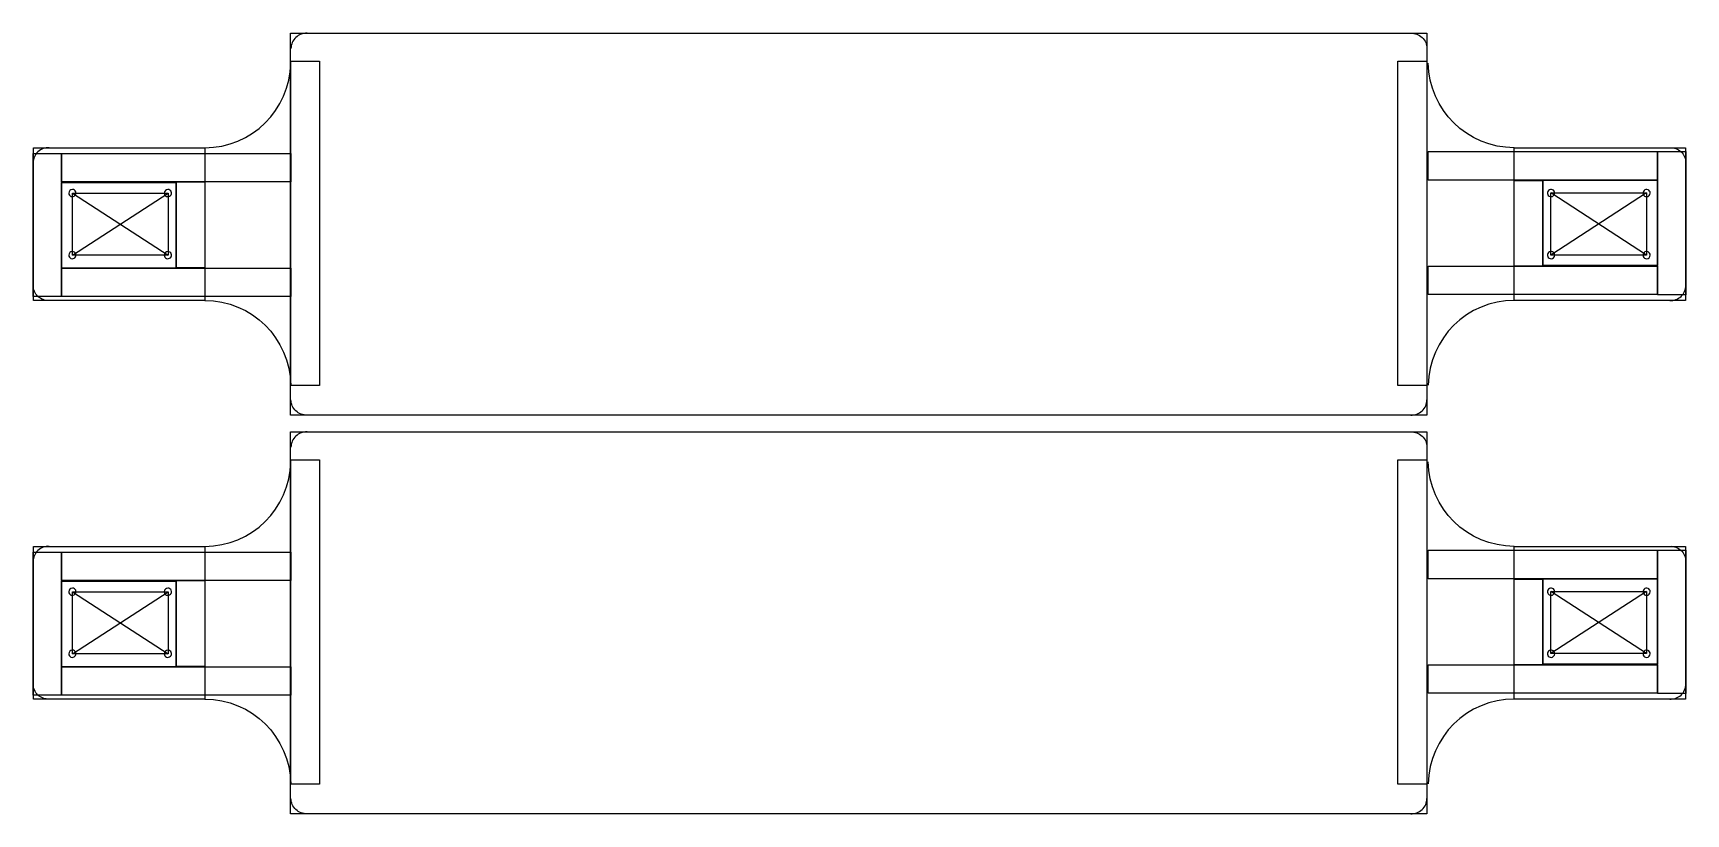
# Model space of a CAD drawing. Extents: x 10 to 1109, y 75 to 595.
import ezdxf

# ---------------------------------------------------------------- set-up
doc = ezdxf.new("R2010")
doc.units = 0
doc.layers.add('Layer_1', color=7, linetype='CONTINUOUS')

msp = doc.modelspace()

# ---------------------------------------------------------------- linework, layer by layer
at = {"layer": 'Layer_1', "color": 7}
for p, q in [((181.16434, 340.64051), (181.16434, 594.62002)), ((181.16434, 594.62002), (936.52933, 594.62002)), ((936.52933, 594.62002), (936.52933, 340.64051)), ((181.25299, 576.057911), (200.405477, 576.057911)), ((181.25299, 360.309421), (181.25299, 576.057911)), ((200.405477, 576.057911), (200.405477, 360.309421)), ((917.32576, 576.057911), (936.478247, 576.057911)), ((917.32576, 360.309421), (917.32576, 576.057911)), ((936.478247, 576.057911), (936.478247, 360.309421)), ((10.238928, 416.87666), (10.238928, 518.38379)), ((10.238928, 518.38379), (124.192068, 518.38379)), ((124.192068, 518.38379), (124.192068, 416.87666)), ((994.58489, 416.87665), (994.58489, 518.38378)), ((994.58489, 518.38378), (1108.53803, 518.38378)), ((1108.53803, 518.38378), (1108.53803, 416.87665)), ((10.019295, 419.45094), (10.019295, 514.60085)), ((10.019295, 514.60085), (28.969631, 514.60085)), ((28.969631, 514.60085), (28.969631, 419.45094)), ((28.96979, 495.642565), (28.96979, 514.56604)), ((28.96979, 514.56604), (181.24326, 514.56604)), ((181.24326, 514.56604), (181.24326, 495.642565)), ((937.53377, 496.88606), (937.53377, 515.809535)), ((937.53377, 515.809535), (1089.80724, 515.809535)), ((1089.80724, 515.809535), (1089.80724, 496.88606)), ((1089.80743, 515.80957), (1108.757766, 515.80957)), ((1089.80743, 420.65966), (1089.80743, 515.80957)), ((1108.757766, 515.80957), (1108.757766, 420.65966)), ((28.953649, 438.3722), (28.953649, 495.281719)), ((28.953649, 495.281719), (105.167165, 495.281719)), ((181.24326, 495.642565), (28.96979, 495.642565)), ((105.140741, 438.565), (105.140741, 495.637437)), ((105.140741, 495.637437), (124.11318, 495.637437)), ((105.167165, 495.281719), (105.167165, 438.3722)), ((124.11318, 495.637437), (124.11318, 438.565)), ((1089.80724, 496.88606), (937.53377, 496.88606)), ((994.66384, 496.69549), (1013.636279, 496.69549)), ((994.66384, 439.623053), (994.66384, 496.69549)), ((1013.609814, 439.978741), (1013.609814, 496.88826)), ((1013.609814, 496.88826), (1089.82333, 496.88826)), ((1013.636279, 496.69549), (1013.636279, 439.623053)), ((1089.82333, 496.88826), (1089.82333, 439.978741)), ((33.726623, 488.26745), (33.726623, 488.26745)), ((36.24759, 446.91545), (99.74758, 488.19045)), ((36.24759, 488.19045), (99.74758, 446.91545)), ((36.247595, 446.91548), (36.247595, 488.190482)), ((36.247595, 488.190482), (99.747595, 488.190482)), ((97.226688, 488.26745), (97.226688, 488.26745)), ((99.747595, 488.190482), (99.747595, 446.91548)), ((1019.02923, 447.069968), (1019.02923, 488.34497)), ((1019.02923, 488.34497), (1082.52923, 488.34497)), ((1082.52933, 488.34497), (1019.02933, 447.06997)), ((1082.52933, 447.06997), (1019.02933, 488.34497)), ((1021.55033, 488.26745), (1021.55033, 488.26745)), ((1082.52923, 488.34497), (1082.52923, 447.069968)), ((1085.05033, 488.26745), (1085.05033, 488.26745)), ((33.726623, 446.99299), (33.726623, 446.99299)), ((99.747595, 446.91548), (36.247595, 446.91548)), ((97.226688, 446.99299), (97.226688, 446.99299)), ((937.53371, 420.69441), (937.53371, 439.617885)), ((937.53371, 439.617885), (1089.80718, 439.617885)), ((1013.636279, 439.623053), (994.66384, 439.623053)), ((1089.82333, 439.978741), (1013.609814, 439.978741)), ((1082.52923, 447.069968), (1019.02923, 447.069968)), ((1021.55033, 446.99299), (1021.55033, 446.99299)), ((1085.05033, 446.99299), (1085.05033, 446.99299)), ((1089.80718, 439.617885), (1089.80718, 420.69441)), ((105.167165, 438.3722), (28.953649, 438.3722)), ((28.96963, 419.450925), (28.96963, 438.3744)), ((28.96963, 438.3744), (181.2431, 438.3744)), ((124.11318, 438.565), (105.140741, 438.565)), ((181.2431, 438.3744), (181.2431, 419.450925)), ((28.969631, 419.45094), (10.019295, 419.45094)), ((181.2431, 419.450925), (28.96963, 419.450925)), ((1089.80718, 420.69441), (937.53371, 420.69441)), ((1108.757766, 420.65966), (1089.80743, 420.65966)), ((124.192068, 416.87666), (10.238928, 416.87666)), ((1108.53803, 416.87665), (994.58489, 416.87665)), ((200.405477, 360.309421), (181.25299, 360.309421)), ((936.478247, 360.309421), (917.32576, 360.309421)), ((936.52933, 340.64051), (181.16434, 340.64051)), ((181.16434, 75.52771), (181.16434, 329.50722)), ((181.16434, 329.50722), (936.52933, 329.50722)), ((936.52933, 329.50722), (936.52933, 75.52771)), ((181.25299, 310.945111), (200.405477, 310.945111)), ((181.25299, 95.196621), (181.25299, 310.945111)), ((200.405477, 310.945111), (200.405477, 95.196621)), ((917.32576, 310.945111), (936.478247, 310.945111)), ((917.32576, 95.196621), (917.32576, 310.945111)), ((936.478247, 310.945111), (936.478247, 95.196621)), ((10.238928, 151.76386), (10.238928, 253.27099)), ((10.238928, 253.27099), (124.192068, 253.27099)), ((124.192068, 253.27099), (124.192068, 151.76386)), ((994.58489, 151.76385), (994.58489, 253.27098)), ((994.58489, 253.27098), (1108.53803, 253.27098)), ((1108.53803, 253.27098), (1108.53803, 151.76385)), ((10.019295, 154.33814), (10.019295, 249.48805)), ((10.019295, 249.48805), (28.969631, 249.48805)), ((28.969631, 249.48805), (28.969631, 154.33814)), ((28.96979, 230.529765), (28.96979, 249.45324)), ((28.96979, 249.45324), (181.24326, 249.45324)), ((181.24326, 249.45324), (181.24326, 230.529765)), ((937.53377, 231.77326), (937.53377, 250.696735)), ((937.53377, 250.696735), (1089.80724, 250.696735)), ((1089.80724, 250.696735), (1089.80724, 231.77326)), ((1089.80743, 250.69677), (1108.757766, 250.69677)), ((1089.80743, 155.54686), (1089.80743, 250.69677)), ((1108.757766, 250.69677), (1108.757766, 155.54686)), ((1089.80724, 231.77326), (937.53377, 231.77326)), ((994.66384, 231.58269), (1013.636279, 231.58269)), ((994.66384, 174.510253), (994.66384, 231.58269)), ((1013.609814, 174.865941), (1013.609814, 231.77546)), ((1013.609814, 231.77546), (1089.82333, 231.77546)), ((1013.636279, 231.58269), (1013.636279, 174.510253)), ((1089.82333, 231.77546), (1089.82333, 174.865941)), ((28.953649, 173.2594), (28.953649, 230.168919)), ((28.953649, 230.168919), (105.167165, 230.168919)), ((181.24326, 230.529765), (28.96979, 230.529765)), ((33.726623, 223.15465), (33.726623, 223.15465)), ((36.24759, 181.80265), (99.74758, 223.07765)), ((36.24759, 223.07765), (99.74758, 181.80265)), ((36.247595, 181.80268), (36.247595, 223.077682)), ((36.247595, 223.077682), (99.747595, 223.077682)), ((97.226688, 223.15465), (97.226688, 223.15465)), ((99.747595, 223.077682), (99.747595, 181.80268)), ((105.140741, 173.4522), (105.140741, 230.524637)), ((105.140741, 230.524637), (124.11318, 230.524637)), ((105.167165, 230.168919), (105.167165, 173.2594)), ((124.11318, 230.524637), (124.11318, 173.4522)), ((1019.02923, 181.957168), (1019.02923, 223.23217)), ((1019.02923, 223.23217), (1082.52923, 223.23217)), ((1082.52933, 223.23217), (1019.02933, 181.95717)), ((1082.52933, 181.95717), (1019.02933, 223.23217)), ((1021.55033, 223.15465), (1021.55033, 223.15465)), ((1082.52923, 223.23217), (1082.52923, 181.957168)), ((1085.05033, 223.15465), (1085.05033, 223.15465)), ((33.726623, 181.88019), (33.726623, 181.88019)), ((99.747595, 181.80268), (36.247595, 181.80268)), ((97.226688, 181.88019), (97.226688, 181.88019)), ((1082.52923, 181.957168), (1019.02923, 181.957168)), ((1021.55033, 181.88019), (1021.55033, 181.88019)), ((1085.05033, 181.88019), (1085.05033, 181.88019)), ((105.167165, 173.2594), (28.953649, 173.2594)), ((28.96963, 154.338125), (28.96963, 173.2616)), ((28.96963, 173.2616), (181.2431, 173.2616)), ((124.11318, 173.4522), (105.140741, 173.4522)), ((181.2431, 173.2616), (181.2431, 154.338125)), ((937.53371, 155.58161), (937.53371, 174.505085)), ((937.53371, 174.505085), (1089.80718, 174.505085)), ((1013.636279, 174.510253), (994.66384, 174.510253)), ((1089.82333, 174.865941), (1013.609814, 174.865941)), ((1089.80718, 174.505085), (1089.80718, 155.58161)), ((28.969631, 154.33814), (10.019295, 154.33814)), ((181.2431, 154.338125), (28.96963, 154.338125)), ((1089.80718, 155.58161), (937.53371, 155.58161)), ((1108.757766, 155.54686), (1089.80743, 155.54686)), ((124.192068, 151.76386), (10.238928, 151.76386)), ((1108.53803, 151.76385), (994.58489, 151.76385)), ((200.405477, 95.196621), (181.25299, 95.196621)), ((936.478247, 95.196621), (917.32576, 95.196621)), ((936.52933, 75.52771), (181.16434, 75.52771))]:
    msp.add_line(p, q, dxfattribs=at)
for points in [[(192.22563, 594.506589), (189.438238, 594.679758), (186.702468, 593.697911), (184.66131, 591.791811)], [(925.85251, 594.506589), (928.639906, 594.679761), (931.37568, 593.697913), (933.41684, 591.791811)], [(184.66131, 591.791811), (182.620152, 589.885711), (181.453607, 587.223448), (181.43585, 584.430738)], [(933.41684, 591.791811), (935.457998, 589.885711), (936.624543, 587.223448), (936.6423, 584.430738)], [(124.192066, 518.383791), (155.402218, 518.477654), (180.800823, 543.524853), (181.329477, 574.73067)], [(994.584725, 518.383759), (963.374574, 518.477624), (937.975971, 543.524822), (937.447317, 574.730637)], [(20.775714, 518.43017), (17.988321, 518.603339), (15.25255, 517.621491), (13.211392, 515.71539)], [(1098.00133, 518.43025), (1100.788716, 518.603413), (1103.524477, 517.621565), (1105.56563, 515.71547)], [(13.211392, 515.71539), (11.170234, 513.80929), (10.00369, 511.147029), (9.985932, 508.35432)], [(1105.56563, 515.71547), (1107.606802, 513.809377), (1108.773362, 511.147115), (1108.79113, 508.3544)], [(34.429567, 489.964506), (33.979479, 489.514419), (33.726623, 488.90397), (33.726623, 488.26745)], [(33.726623, 488.26745), (33.726623, 487.296741), (34.311364, 486.421613), (35.208183, 486.050139)], [(36.126623, 490.66745), (35.490103, 490.66745), (34.879654, 490.414594), (34.429567, 489.964506)], [(35.208183, 486.050139), (36.105001, 485.678665), (37.137284, 485.883998), (37.823679, 486.570394)], [(38.343934, 489.18589), (37.97246, 490.082709), (37.097332, 490.66745), (36.126623, 490.66745)], [(37.823679, 486.570394), (38.510075, 487.256789), (38.715408, 488.289072), (38.343934, 489.18589)], [(97.929632, 489.964506), (97.479544, 489.514419), (97.226688, 488.90397), (97.226688, 488.26745)], [(97.226688, 488.26745), (97.226688, 487.296741), (97.811429, 486.421613), (98.708248, 486.050139)], [(99.626688, 490.66745), (98.990168, 490.66745), (98.379719, 490.414594), (97.929632, 489.964506)], [(98.708248, 486.050139), (99.605066, 485.678665), (100.637349, 485.883998), (101.323744, 486.570394)], [(101.843999, 489.18589), (101.472525, 490.082709), (100.597397, 490.66745), (99.626688, 490.66745)], [(101.323744, 486.570394), (102.01014, 487.256789), (102.215473, 488.289072), (101.843999, 489.18589)], [(1017.453274, 489.964506), (1016.766878, 489.278111), (1016.561545, 488.245828), (1016.933019, 487.34901)], [(1016.933019, 487.34901), (1017.304493, 486.452191), (1018.179621, 485.86745), (1019.15033, 485.86745)], [(1020.06877, 490.484761), (1019.171952, 490.856235), (1018.139669, 490.650902), (1017.453274, 489.964506)], [(1019.15033, 485.86745), (1019.78685, 485.86745), (1020.397299, 486.120306), (1020.847386, 486.570394)], [(1021.55033, 488.26745), (1021.55033, 489.238159), (1020.965589, 490.113287), (1020.06877, 490.484761)], [(1020.847386, 486.570394), (1021.297474, 487.020481), (1021.55033, 487.63093), (1021.55033, 488.26745)], [(1080.953274, 489.964506), (1080.266878, 489.278111), (1080.061545, 488.245828), (1080.433019, 487.34901)], [(1080.433019, 487.34901), (1080.804493, 486.452191), (1081.679621, 485.86745), (1082.65033, 485.86745)], [(1083.56877, 490.484761), (1082.671952, 490.856235), (1081.639669, 490.650902), (1080.953274, 489.964506)], [(1082.65033, 485.86745), (1083.28685, 485.86745), (1083.897299, 486.120306), (1084.347386, 486.570394)], [(1085.05033, 488.26745), (1085.05033, 489.238159), (1084.465589, 490.113287), (1083.56877, 490.484761)], [(1084.347386, 486.570394), (1084.797474, 487.020481), (1085.05033, 487.63093), (1085.05033, 488.26745)], [(34.429567, 448.690046), (33.979479, 448.239959), (33.726623, 447.62951), (33.726623, 446.99299)], [(33.726623, 446.99299), (33.726623, 446.022281), (34.311364, 445.147153), (35.208183, 444.775679)], [(36.126623, 449.39299), (35.490103, 449.39299), (34.879654, 449.140134), (34.429567, 448.690046)], [(35.208183, 444.775679), (36.105001, 444.404205), (37.137284, 444.609538), (37.823679, 445.295934)], [(38.343934, 447.91143), (37.97246, 448.808249), (37.097332, 449.39299), (36.126623, 449.39299)], [(37.823679, 445.295934), (38.510075, 445.982329), (38.715408, 447.014612), (38.343934, 447.91143)], [(97.929632, 448.690046), (97.479544, 448.239959), (97.226688, 447.62951), (97.226688, 446.99299)], [(97.226688, 446.99299), (97.226688, 446.022281), (97.811429, 445.147153), (98.708248, 444.775679)], [(99.626688, 449.39299), (98.990168, 449.39299), (98.379719, 449.140134), (97.929632, 448.690046)], [(98.708248, 444.775679), (99.605066, 444.404205), (100.637349, 444.609538), (101.323744, 445.295934)], [(101.843999, 447.91143), (101.472525, 448.808249), (100.597397, 449.39299), (99.626688, 449.39299)], [(101.323744, 445.295934), (102.01014, 445.982329), (102.215473, 447.014612), (101.843999, 447.91143)], [(1017.453274, 448.690046), (1016.766878, 448.003651), (1016.561545, 446.971368), (1016.933019, 446.07455)], [(1016.933019, 446.07455), (1017.304493, 445.177731), (1018.179621, 444.59299), (1019.15033, 444.59299)], [(1020.06877, 449.210301), (1019.171952, 449.581775), (1018.139669, 449.376442), (1017.453274, 448.690046)], [(1019.15033, 444.59299), (1019.78685, 444.59299), (1020.397299, 444.845846), (1020.847386, 445.295934)], [(1021.55033, 446.99299), (1021.55033, 447.963699), (1020.965589, 448.838827), (1020.06877, 449.210301)], [(1020.847386, 445.295934), (1021.297474, 445.746021), (1021.55033, 446.35647), (1021.55033, 446.99299)], [(1080.953274, 448.690046), (1080.266878, 448.003651), (1080.061545, 446.971368), (1080.433019, 446.07455)], [(1080.433019, 446.07455), (1080.804493, 445.177731), (1081.679621, 444.59299), (1082.65033, 444.59299)], [(1083.56877, 449.210301), (1082.671952, 449.581775), (1081.639669, 449.376442), (1080.953274, 448.690046)], [(1082.65033, 444.59299), (1083.28685, 444.59299), (1083.897299, 444.845846), (1084.347386, 445.295934)], [(1085.05033, 446.99299), (1085.05033, 447.963699), (1084.465589, 448.838827), (1083.56877, 449.210301)], [(1084.347386, 445.295934), (1084.797474, 445.746021), (1085.05033, 446.35647), (1085.05033, 446.99299)], [(13.211392, 419.54498), (11.170234, 421.45108), (10.00369, 424.113341), (9.985932, 426.90605)], [(20.775714, 416.8302), (17.988321, 416.657031), (15.25255, 417.638879), (13.211392, 419.54498)], [(1098.00133, 416.83026), (1100.788716, 416.657097), (1103.524477, 417.638945), (1105.56563, 419.54504)], [(1105.56563, 419.54504), (1107.606805, 421.451135), (1108.773365, 424.113401), (1108.79113, 426.90612)], [(124.192107, 416.876603), (155.402263, 416.782739), (180.800868, 391.735535), (181.329517, 360.529715)], [(994.584958, 416.876603), (963.374805, 416.782744), (937.976196, 391.735548), (937.447538, 360.529731)], [(184.66131, 343.34469), (182.62015, 345.250792), (181.453605, 347.913057), (181.43585, 350.70577)], [(192.22563, 340.62992), (189.438239, 340.456749), (186.702469, 341.438593), (184.66131, 343.34469)], [(925.85251, 340.62992), (928.639904, 340.456746), (931.375678, 341.43859), (933.41684, 343.34469)], [(933.41684, 343.34469), (935.458, 345.250792), (936.624545, 347.913057), (936.6423, 350.70577)], [(184.66131, 326.679011), (182.620152, 324.772911), (181.453607, 322.110648), (181.43585, 319.317938)], [(192.22563, 329.393789), (189.438238, 329.566958), (186.702468, 328.585111), (184.66131, 326.679011)], [(925.85251, 329.393789), (928.639906, 329.566961), (931.37568, 328.585113), (933.41684, 326.679011)], [(933.41684, 326.679011), (935.457998, 324.772911), (936.624543, 322.110648), (936.6423, 319.317938)], [(124.192066, 253.270991), (155.402218, 253.364854), (180.800823, 278.412053), (181.329477, 309.61787)], [(994.584725, 253.270959), (963.374574, 253.364824), (937.975971, 278.412022), (937.447317, 309.617837)], [(20.775714, 253.31737), (17.988321, 253.490539), (15.25255, 252.508691), (13.211392, 250.60259)], [(1098.00133, 253.31745), (1100.788716, 253.490613), (1103.524477, 252.508765), (1105.56563, 250.60267)], [(13.211392, 250.60259), (11.170234, 248.69649), (10.00369, 246.034229), (9.985932, 243.24152)], [(1105.56563, 250.60267), (1107.606802, 248.696577), (1108.773362, 246.034315), (1108.79113, 243.2416)], [(34.429567, 224.851706), (33.979479, 224.401619), (33.726623, 223.79117), (33.726623, 223.15465)], [(33.726623, 223.15465), (33.726623, 222.183941), (34.311364, 221.308813), (35.208183, 220.937339)], [(36.126623, 225.55465), (35.490103, 225.55465), (34.879654, 225.301794), (34.429567, 224.851706)], [(35.208183, 220.937339), (36.105001, 220.565865), (37.137284, 220.771198), (37.823679, 221.457594)], [(38.343934, 224.07309), (37.97246, 224.969909), (37.097332, 225.55465), (36.126623, 225.55465)], [(37.823679, 221.457594), (38.510075, 222.143989), (38.715408, 223.176272), (38.343934, 224.07309)], [(97.929632, 224.851706), (97.479544, 224.401619), (97.226688, 223.79117), (97.226688, 223.15465)], [(97.226688, 223.15465), (97.226688, 222.183941), (97.811429, 221.308813), (98.708248, 220.937339)], [(99.626688, 225.55465), (98.990168, 225.55465), (98.379719, 225.301794), (97.929632, 224.851706)], [(98.708248, 220.937339), (99.605066, 220.565865), (100.637349, 220.771198), (101.323744, 221.457594)], [(101.843999, 224.07309), (101.472525, 224.969909), (100.597397, 225.55465), (99.626688, 225.55465)], [(101.323744, 221.457594), (102.01014, 222.143989), (102.215473, 223.176272), (101.843999, 224.07309)], [(1017.453274, 224.851706), (1016.766878, 224.165311), (1016.561545, 223.133028), (1016.933019, 222.23621)], [(1016.933019, 222.23621), (1017.304493, 221.339391), (1018.179621, 220.75465), (1019.15033, 220.75465)], [(1020.06877, 225.371961), (1019.171952, 225.743435), (1018.139669, 225.538102), (1017.453274, 224.851706)], [(1019.15033, 220.75465), (1019.78685, 220.75465), (1020.397299, 221.007506), (1020.847386, 221.457594)], [(1021.55033, 223.15465), (1021.55033, 224.125359), (1020.965589, 225.000487), (1020.06877, 225.371961)], [(1020.847386, 221.457594), (1021.297474, 221.907681), (1021.55033, 222.51813), (1021.55033, 223.15465)], [(1080.953274, 224.851706), (1080.266878, 224.165311), (1080.061545, 223.133028), (1080.433019, 222.23621)], [(1080.433019, 222.23621), (1080.804493, 221.339391), (1081.679621, 220.75465), (1082.65033, 220.75465)], [(1083.56877, 225.371961), (1082.671952, 225.743435), (1081.639669, 225.538102), (1080.953274, 224.851706)], [(1082.65033, 220.75465), (1083.28685, 220.75465), (1083.897299, 221.007506), (1084.347386, 221.457594)], [(1085.05033, 223.15465), (1085.05033, 224.125359), (1084.465589, 225.000487), (1083.56877, 225.371961)], [(1084.347386, 221.457594), (1084.797474, 221.907681), (1085.05033, 222.51813), (1085.05033, 223.15465)], [(34.429567, 183.577246), (33.979479, 183.127159), (33.726623, 182.51671), (33.726623, 181.88019)], [(33.726623, 181.88019), (33.726623, 180.909481), (34.311364, 180.034353), (35.208183, 179.662879)], [(36.126623, 184.28019), (35.490103, 184.28019), (34.879654, 184.027334), (34.429567, 183.577246)], [(35.208183, 179.662879), (36.105001, 179.291405), (37.137284, 179.496738), (37.823679, 180.183134)], [(38.343934, 182.79863), (37.97246, 183.695449), (37.097332, 184.28019), (36.126623, 184.28019)], [(37.823679, 180.183134), (38.510075, 180.869529), (38.715408, 181.901812), (38.343934, 182.79863)], [(97.929632, 183.577246), (97.479544, 183.127159), (97.226688, 182.51671), (97.226688, 181.88019)], [(97.226688, 181.88019), (97.226688, 180.909481), (97.811429, 180.034353), (98.708248, 179.662879)], [(99.626688, 184.28019), (98.990168, 184.28019), (98.379719, 184.027334), (97.929632, 183.577246)], [(98.708248, 179.662879), (99.605066, 179.291405), (100.637349, 179.496738), (101.323744, 180.183134)], [(101.843999, 182.79863), (101.472525, 183.695449), (100.597397, 184.28019), (99.626688, 184.28019)], [(101.323744, 180.183134), (102.01014, 180.869529), (102.215473, 181.901812), (101.843999, 182.79863)], [(1017.453274, 183.577246), (1016.766878, 182.890851), (1016.561545, 181.858568), (1016.933019, 180.96175)], [(1016.933019, 180.96175), (1017.304493, 180.064931), (1018.179621, 179.48019), (1019.15033, 179.48019)], [(1020.06877, 184.097501), (1019.171952, 184.468975), (1018.139669, 184.263642), (1017.453274, 183.577246)], [(1019.15033, 179.48019), (1019.78685, 179.48019), (1020.397299, 179.733046), (1020.847386, 180.183134)], [(1021.55033, 181.88019), (1021.55033, 182.850899), (1020.965589, 183.726027), (1020.06877, 184.097501)], [(1020.847386, 180.183134), (1021.297474, 180.633221), (1021.55033, 181.24367), (1021.55033, 181.88019)], [(1080.953274, 183.577246), (1080.266878, 182.890851), (1080.061545, 181.858568), (1080.433019, 180.96175)], [(1080.433019, 180.96175), (1080.804493, 180.064931), (1081.679621, 179.48019), (1082.65033, 179.48019)], [(1083.56877, 184.097501), (1082.671952, 184.468975), (1081.639669, 184.263642), (1080.953274, 183.577246)], [(1082.65033, 179.48019), (1083.28685, 179.48019), (1083.897299, 179.733046), (1084.347386, 180.183134)], [(1085.05033, 181.88019), (1085.05033, 182.850899), (1084.465589, 183.726027), (1083.56877, 184.097501)], [(1084.347386, 180.183134), (1084.797474, 180.633221), (1085.05033, 181.24367), (1085.05033, 181.88019)], [(13.211392, 154.43218), (11.170234, 156.33828), (10.00369, 159.000541), (9.985932, 161.79325)], [(20.775714, 151.7174), (17.988321, 151.544231), (15.25255, 152.526079), (13.211392, 154.43218)], [(1098.00133, 151.71746), (1100.788716, 151.544297), (1103.524477, 152.526145), (1105.56563, 154.43224)], [(1105.56563, 154.43224), (1107.606805, 156.338335), (1108.773365, 159.000601), (1108.79113, 161.79332)], [(124.192107, 151.763803), (155.402263, 151.669939), (180.800868, 126.622735), (181.329517, 95.416915)], [(994.584958, 151.763803), (963.374805, 151.669944), (937.976196, 126.622748), (937.447538, 95.416931)], [(184.66131, 78.23189), (182.62015, 80.137992), (181.453605, 82.800257), (181.43585, 85.59297)], [(192.22563, 75.51712), (189.438239, 75.343949), (186.702469, 76.325793), (184.66131, 78.23189)], [(925.85251, 75.51712), (928.639904, 75.343946), (931.375678, 76.32579), (933.41684, 78.23189)], [(933.41684, 78.23189), (935.458, 80.137992), (936.624545, 82.800257), (936.6423, 85.59297)]]:
    msp.add_open_spline(points, degree=3, dxfattribs=at)

doc.saveas('drawing.dxf')
